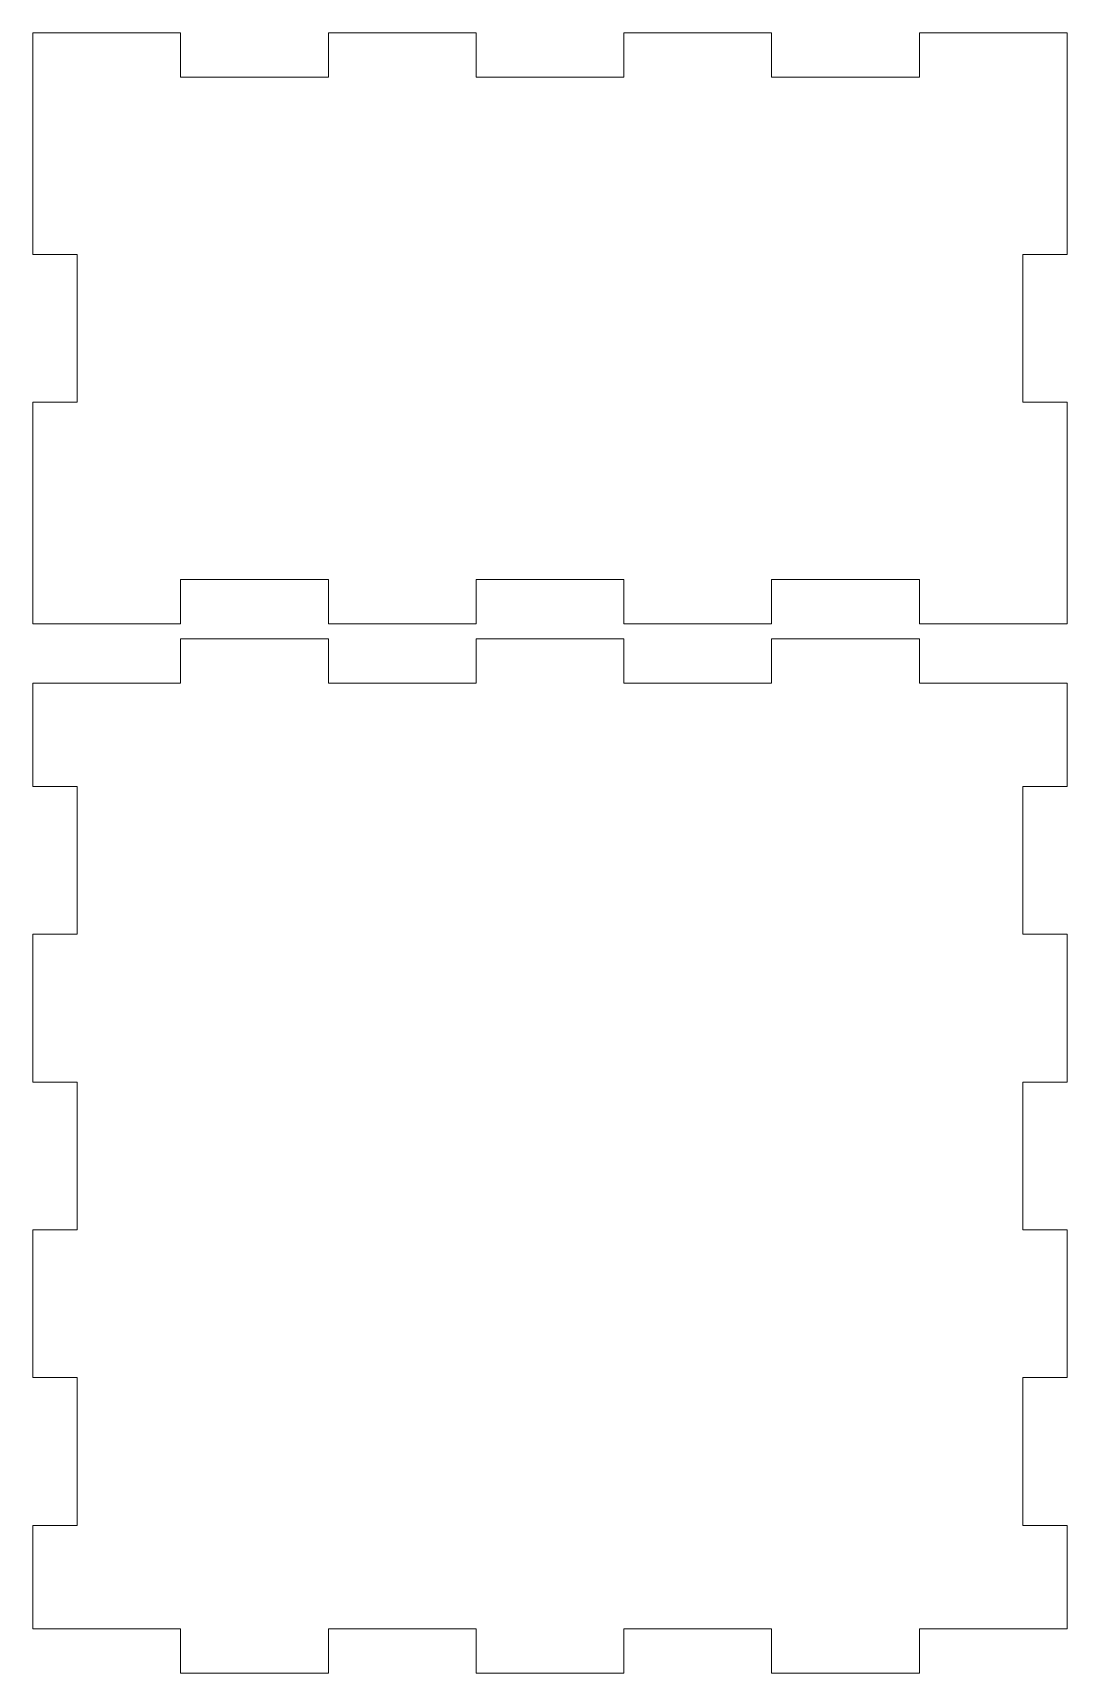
# Model space of a CAD drawing. Header units: centimetres. Extents: x -10.5 to 10.5, y -5.5 to 5.5.
# Drawn here: x 3.57 to 10.5, y -5.5 to 5.5 of the extents above; entities that cross this region are included whole.
import ezdxf

# ---------------------------------------------------------------- set-up
doc = ezdxf.new("R2010")
doc.units = ezdxf.units.CM
doc.header["$MEASUREMENT"] = 0
doc.layers.add('Laag 1', color=7, linetype='Continuous')

msp = doc.modelspace()

# ---------------------------------------------------------------- linework, layer by layer
at = {"layer": 'Laag 1', "color": 242, "lineweight": 9}
for points in [[(4.5566, 5.49764), (4.5566, 5.49764), (3.56604, 5.49764), (3.56604, 5.49764)], [(3.56604, 5.49764), (3.56604, 5.49764), (3.56604, 4.01179), (3.56604, 4.01179)], [(4.5566, 5.20047), (4.5566, 5.20047), (4.5566, 5.49764), (4.5566, 5.49764)], [(6.53774, 5.49764), (6.53774, 5.49764), (5.54717, 5.49764), (5.54717, 5.49764)], [(5.54717, 5.49764), (5.54717, 5.49764), (5.54717, 5.20047), (5.54717, 5.20047)], [(6.53774, 5.20047), (6.53774, 5.20047), (6.53774, 5.49764), (6.53774, 5.49764)], [(8.51887, 5.49764), (8.51887, 5.49764), (7.5283, 5.49764), (7.5283, 5.49764)], [(7.5283, 5.49764), (7.5283, 5.49764), (7.5283, 5.20047), (7.5283, 5.20047)], [(8.51887, 5.20047), (8.51887, 5.20047), (8.51887, 5.49764), (8.51887, 5.49764)], [(10.5, 5.49764), (10.5, 5.49764), (9.50943, 5.49764), (9.50943, 5.49764)], [(9.50943, 5.49764), (9.50943, 5.49764), (9.50943, 5.20047), (9.50943, 5.20047)], [(10.5, 4.01179), (10.5, 4.01179), (10.5, 5.49764), (10.5, 5.49764)], [(5.54717, 5.20047), (5.54717, 5.20047), (4.5566, 5.20047), (4.5566, 5.20047)], [(7.5283, 5.20047), (7.5283, 5.20047), (6.53774, 5.20047), (6.53774, 5.20047)], [(9.50943, 5.20047), (9.50943, 5.20047), (8.51887, 5.20047), (8.51887, 5.20047)], [(3.56604, 4.01179), (3.56604, 4.01179), (3.86321, 4.01179), (3.86321, 4.01179)], [(3.86321, 4.01179), (3.86321, 4.01179), (3.86321, 3.02123), (3.86321, 3.02123)], [(10.20283, 3.02123), (10.20283, 3.02123), (10.20283, 4.01179), (10.20283, 4.01179)], [(10.20283, 4.01179), (10.20283, 4.01179), (10.5, 4.01179), (10.5, 4.01179)], [(3.86321, 3.02123), (3.86321, 3.02123), (3.56604, 3.02123), (3.56604, 3.02123)], [(3.56604, 3.02123), (3.56604, 3.02123), (3.56604, 1.53538), (3.56604, 1.53538)], [(10.5, 3.02123), (10.5, 3.02123), (10.20283, 3.02123), (10.20283, 3.02123)], [(10.5, 1.53538), (10.5, 1.53538), (10.5, 3.02123), (10.5, 3.02123)], [(4.5566, 1.83255), (4.5566, 1.83255), (5.54717, 1.83255), (5.54717, 1.83255)], [(4.5566, 1.53538), (4.5566, 1.53538), (4.5566, 1.83255), (4.5566, 1.83255)], [(5.54717, 1.83255), (5.54717, 1.83255), (5.54717, 1.53538), (5.54717, 1.53538)], [(6.53774, 1.53538), (6.53774, 1.53538), (6.53774, 1.83255), (6.53774, 1.83255)], [(6.53774, 1.83255), (6.53774, 1.83255), (7.5283, 1.83255), (7.5283, 1.83255)], [(7.5283, 1.83255), (7.5283, 1.83255), (7.5283, 1.53538), (7.5283, 1.53538)], [(8.51887, 1.53538), (8.51887, 1.53538), (8.51887, 1.83255), (8.51887, 1.83255)], [(8.51887, 1.83255), (8.51887, 1.83255), (9.50943, 1.83255), (9.50943, 1.83255)], [(9.50943, 1.83255), (9.50943, 1.83255), (9.50943, 1.53538), (9.50943, 1.53538)], [(3.56604, 1.53538), (3.56604, 1.53538), (4.5566, 1.53538), (4.5566, 1.53538)], [(5.54717, 1.43632), (5.54717, 1.43632), (4.5566, 1.43632), (4.5566, 1.43632)], [(4.5566, 1.43632), (4.5566, 1.43632), (4.5566, 1.13915), (4.5566, 1.13915)], [(5.54717, 1.53538), (5.54717, 1.53538), (6.53774, 1.53538), (6.53774, 1.53538)], [(5.54717, 1.13915), (5.54717, 1.13915), (5.54717, 1.43632), (5.54717, 1.43632)], [(7.5283, 1.43632), (7.5283, 1.43632), (6.53774, 1.43632), (6.53774, 1.43632)], [(6.53774, 1.43632), (6.53774, 1.43632), (6.53774, 1.13915), (6.53774, 1.13915)], [(7.5283, 1.53538), (7.5283, 1.53538), (8.51887, 1.53538), (8.51887, 1.53538)], [(7.5283, 1.13915), (7.5283, 1.13915), (7.5283, 1.43632), (7.5283, 1.43632)], [(9.50943, 1.43632), (9.50943, 1.43632), (8.51887, 1.43632), (8.51887, 1.43632)], [(8.51887, 1.43632), (8.51887, 1.43632), (8.51887, 1.13915), (8.51887, 1.13915)], [(9.50943, 1.53538), (9.50943, 1.53538), (10.5, 1.53538), (10.5, 1.53538)], [(9.50943, 1.13915), (9.50943, 1.13915), (9.50943, 1.43632), (9.50943, 1.43632)], [(4.5566, 1.13915), (4.5566, 1.13915), (3.56604, 1.13915), (3.56604, 1.13915)], [(3.56604, 1.13915), (3.56604, 1.13915), (3.56604, 0.44575), (3.56604, 0.44575)], [(6.53774, 1.13915), (6.53774, 1.13915), (5.54717, 1.13915), (5.54717, 1.13915)], [(8.51887, 1.13915), (8.51887, 1.13915), (7.5283, 1.13915), (7.5283, 1.13915)], [(10.5, 1.13915), (10.5, 1.13915), (9.50943, 1.13915), (9.50943, 1.13915)], [(10.5, 0.44575), (10.5, 0.44575), (10.5, 1.13915), (10.5, 1.13915)], [(3.56604, 0.44575), (3.56604, 0.44575), (3.86321, 0.44575), (3.86321, 0.44575)], [(3.86321, 0.44575), (3.86321, 0.44575), (3.86321, -0.54481), (3.86321, -0.54481)], [(10.20283, -0.54481), (10.20283, -0.54481), (10.20283, 0.44575), (10.20283, 0.44575)], [(10.20283, 0.44575), (10.20283, 0.44575), (10.5, 0.44575), (10.5, 0.44575)], [(3.86321, -0.54481), (3.86321, -0.54481), (3.56604, -0.54481), (3.56604, -0.54481)], [(10.5, -0.54481), (10.5, -0.54481), (10.20283, -0.54481), (10.20283, -0.54481)], [(10.5, -1.53538), (10.5, -1.53538), (10.5, -0.54481), (10.5, -0.54481)], [(3.86321, -1.53538), (3.86321, -1.53538), (3.86321, -2.52594), (3.86321, -2.52594)], [(10.20283, -2.52594), (10.20283, -2.52594), (10.20283, -1.53538), (10.20283, -1.53538)], [(10.20283, -1.53538), (10.20283, -1.53538), (10.5, -1.53538), (10.5, -1.53538)], [(3.56604, -2.52594), (3.56604, -2.52594), (3.56604, -3.51651), (3.56604, -3.51651)], [(3.86321, -2.52594), (3.86321, -2.52594), (3.56604, -2.52594), (3.56604, -2.52594)], [(10.5, -2.52594), (10.5, -2.52594), (10.20283, -2.52594), (10.20283, -2.52594)], [(10.5, -3.51651), (10.5, -3.51651), (10.5, -2.52594), (10.5, -2.52594)], [(3.56604, -3.51651), (3.56604, -3.51651), (3.86321, -3.51651), (3.86321, -3.51651)], [(3.86321, -3.51651), (3.86321, -3.51651), (3.86321, -4.50708), (3.86321, -4.50708)], [(10.20283, -4.50708), (10.20283, -4.50708), (10.20283, -3.51651), (10.20283, -3.51651)], [(10.20283, -3.51651), (10.20283, -3.51651), (10.5, -3.51651), (10.5, -3.51651)], [(3.56604, -4.50708), (3.56604, -4.50708), (3.56604, -5.20047), (3.56604, -5.20047)], [(3.86321, -4.50708), (3.86321, -4.50708), (3.56604, -4.50708), (3.56604, -4.50708)], [(10.5, -4.50708), (10.5, -4.50708), (10.20283, -4.50708), (10.20283, -4.50708)], [(10.5, -5.20047), (10.5, -5.20047), (10.5, -4.50708), (10.5, -4.50708)], [(3.56604, -5.20047), (3.56604, -5.20047), (4.5566, -5.20047), (4.5566, -5.20047)], [(4.5566, -5.20047), (4.5566, -5.20047), (4.5566, -5.49764), (4.5566, -5.49764)], [(5.54717, -5.20047), (5.54717, -5.20047), (6.53774, -5.20047), (6.53774, -5.20047)], [(5.54717, -5.49764), (5.54717, -5.49764), (5.54717, -5.20047), (5.54717, -5.20047)], [(6.53774, -5.20047), (6.53774, -5.20047), (6.53774, -5.49764), (6.53774, -5.49764)], [(7.5283, -5.49764), (7.5283, -5.49764), (7.5283, -5.20047), (7.5283, -5.20047)], [(7.5283, -5.20047), (7.5283, -5.20047), (8.51887, -5.20047), (8.51887, -5.20047)], [(8.51887, -5.20047), (8.51887, -5.20047), (8.51887, -5.49764), (8.51887, -5.49764)], [(9.50943, -5.49764), (9.50943, -5.49764), (9.50943, -5.20047), (9.50943, -5.20047)], [(9.50943, -5.20047), (9.50943, -5.20047), (10.5, -5.20047), (10.5, -5.20047)], [(4.5566, -5.49764), (4.5566, -5.49764), (5.54717, -5.49764), (5.54717, -5.49764)], [(6.53774, -5.49764), (6.53774, -5.49764), (7.5283, -5.49764), (7.5283, -5.49764)], [(8.51887, -5.49764), (8.51887, -5.49764), (9.50943, -5.49764), (9.50943, -5.49764)]]:
    msp.add_open_spline(points, degree=3, dxfattribs=at)
msp.add_open_spline([(3.56604, -0.54481), (3.56604, -0.54481), (3.56604, -1.53538), (3.56604, -1.53538), (3.56604, -1.53538), (3.56604, -1.53538), (3.86321, -1.53538), (3.86321, -1.53538)], degree=3, knots=[0, 0, 0, 0, 0.33333333, 0.33333333, 0.33333333, 0.33333333, 1, 1, 1, 1], dxfattribs=at)

doc.saveas('drawing.dxf')
